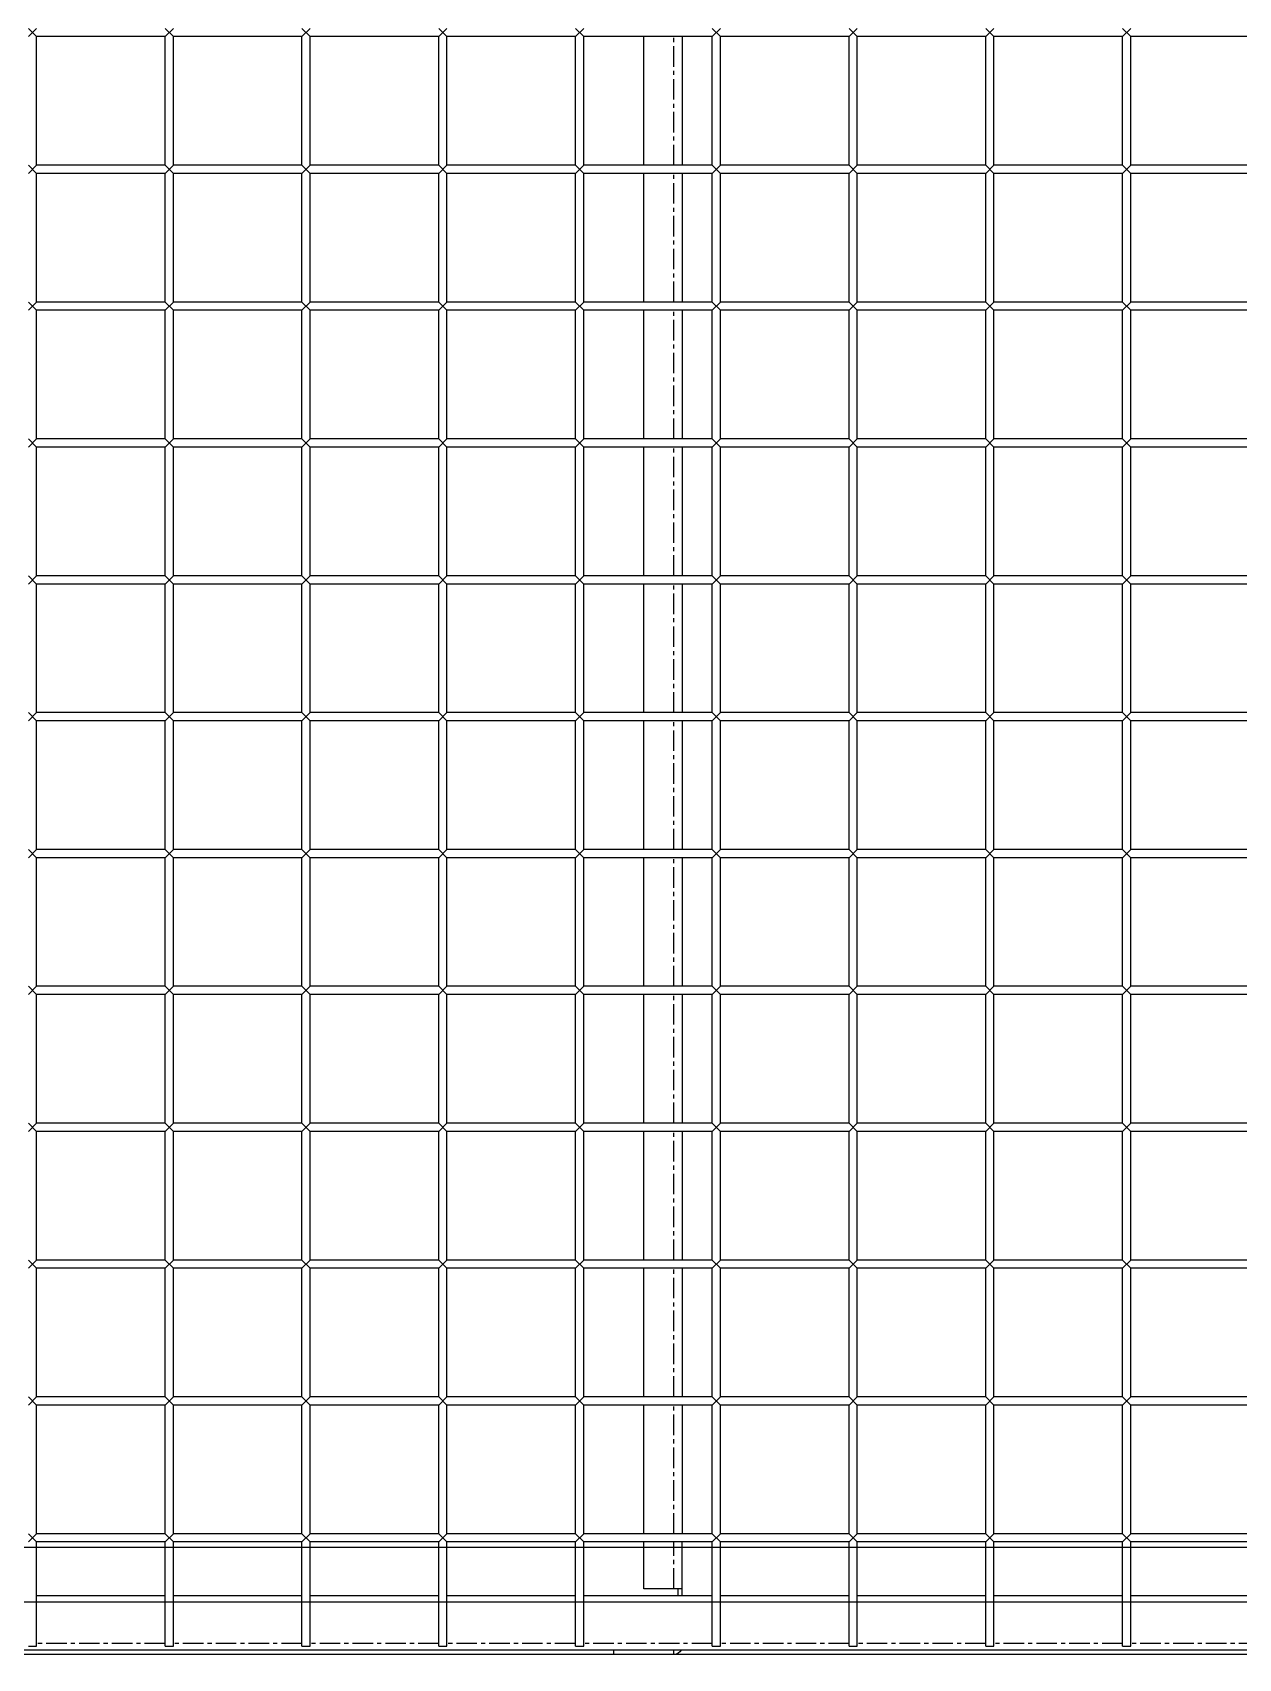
# Model space of a CAD drawing. Header units: millimetres. Extents: x -198529 to 244266, y -64 to 158464.
# Drawn here: x -163634 to -163193, y 106929 to 107524 of the extents above; entities that cross this region are included whole.
import ezdxf

# ---------------------------------------------------------------- set-up
doc = ezdxf.new("R2010")
doc.units = ezdxf.units.MM
doc.linetypes.add('CENTER', pattern=[12, 7.5, -1.5, 1.5, -1.5])
doc.layers.add('0-DCC', color=30, linetype='Continuous')
doc.layers.add('0-DCC-STRUC', color=180, linetype='Continuous')

# ---------------------------------------------------------------- blocks, each defined once
blk = doc.blocks.new('DCC2850x1800(右)')
at = {"color": 0, "linetype": 'Continuous'}
for p, q in [((63192.5, -73856.48), (63239.5, -73856.48)), ((63242.5, -73853.48), (63239.5, -73856.48)), ((63242.5, -73856.48), (63239.5, -73853.48)), ((63239.5, -73903.48), (63239.5, -73856.48)), ((63242.5, -73856.48), (63289.5, -73856.48)), ((63242.5, -73903.48), (63242.5, -73856.48)), ((63292.5, -73853.48), (63289.5, -73856.48)), ((63292.5, -73856.48), (63289.5, -73853.48)), ((63289.5, -73903.48), (63289.5, -73856.48)), ((63292.5, -73856.48), (63339.5, -73856.48)), ((63292.5, -73903.48), (63292.5, -73856.48)), ((63342.5, -73853.48), (63339.5, -73856.48)), ((63342.5, -73856.48), (63339.5, -73853.48)), ((63339.5, -73903.48), (63339.5, -73856.48)), ((63342.5, -73856.48), (63389.5, -73856.48)), ((63342.5, -73903.48), (63342.5, -73856.48)), ((63392.5, -73853.48), (63389.5, -73856.48)), ((63392.5, -73856.48), (63389.5, -73853.48)), ((63389.5, -73903.48), (63389.5, -73856.48)), ((63392.5, -73856.48), (63439.5, -73856.48)), ((63392.5, -73903.48), (63392.5, -73856.48)), ((63403.5, -73856.48), (63403.5, -73903.48)), ((63417.5, -73903.48), (63417.5, -73856.48)), ((63442.5, -73853.48), (63439.5, -73856.48)), ((63442.5, -73856.48), (63439.5, -73853.48)), ((63439.5, -73903.48), (63439.5, -73856.48)), ((63442.5, -73856.48), (63489.5, -73856.48)), ((63442.5, -73903.48), (63442.5, -73856.48)), ((63492.5, -73853.48), (63489.5, -73856.48)), ((63492.5, -73856.48), (63489.5, -73853.48)), ((63489.5, -73903.48), (63489.5, -73856.48)), ((63492.5, -73856.48), (63539.5, -73856.48)), ((63492.5, -73903.48), (63492.5, -73856.48)), ((63542.5, -73853.48), (63539.5, -73856.48)), ((63542.5, -73856.48), (63539.5, -73853.48)), ((63539.5, -73903.48), (63539.5, -73856.48)), ((63542.5, -73856.48), (63589.5, -73856.48)), ((63542.5, -73903.48), (63542.5, -73856.48)), ((63592.5, -73853.48), (63589.5, -73856.48)), ((63592.5, -73856.48), (63589.5, -73853.48)), ((63589.5, -73903.48), (63589.5, -73856.48)), ((63592.5, -73856.48), (63639.5, -73856.48)), ((63592.5, -73903.48), (63592.5, -73856.48)), ((63642.5, -73853.48), (63639.5, -73856.48)), ((63642.5, -73856.48), (63639.5, -73853.48)), ((63639.5, -73903.48), (63639.5, -73856.48)), ((63192.5, -73903.48), (63239.5, -73903.48)), ((63242.5, -73903.48), (63239.5, -73906.48)), ((63242.5, -73906.48), (63239.5, -73903.48)), ((63242.5, -73903.48), (63289.5, -73903.48)), ((63292.5, -73903.48), (63289.5, -73906.48)), ((63292.5, -73906.48), (63289.5, -73903.48)), ((63292.5, -73903.48), (63339.5, -73903.48)), ((63342.5, -73903.48), (63339.5, -73906.48)), ((63342.5, -73906.48), (63339.5, -73903.48)), ((63342.5, -73903.48), (63389.5, -73903.48)), ((63392.5, -73903.48), (63389.5, -73906.48)), ((63392.5, -73906.48), (63389.5, -73903.48)), ((63392.5, -73903.48), (63439.5, -73903.48)), ((63442.5, -73903.48), (63439.5, -73906.48)), ((63442.5, -73906.48), (63439.5, -73903.48)), ((63442.5, -73903.48), (63489.5, -73903.48)), ((63492.5, -73903.48), (63489.5, -73906.48)), ((63492.5, -73906.48), (63489.5, -73903.48)), ((63492.5, -73903.48), (63539.5, -73903.48)), ((63542.5, -73903.48), (63539.5, -73906.48)), ((63542.5, -73906.48), (63539.5, -73903.48)), ((63542.5, -73903.48), (63589.5, -73903.48)), ((63592.5, -73903.48), (63589.5, -73906.48)), ((63592.5, -73906.48), (63589.5, -73903.48)), ((63592.5, -73903.48), (63639.5, -73903.48)), ((63642.5, -73903.48), (63639.5, -73906.48)), ((63642.5, -73906.48), (63639.5, -73903.48)), ((63192.5, -73906.48), (63239.5, -73906.48)), ((63239.5, -73953.48), (63239.5, -73906.48)), ((63242.5, -73906.48), (63289.5, -73906.48)), ((63242.5, -73953.48), (63242.5, -73906.48)), ((63289.5, -73953.48), (63289.5, -73906.48)), ((63292.5, -73906.48), (63339.5, -73906.48)), ((63292.5, -73953.48), (63292.5, -73906.48)), ((63339.5, -73953.48), (63339.5, -73906.48)), ((63342.5, -73906.48), (63389.5, -73906.48)), ((63342.5, -73953.48), (63342.5, -73906.48)), ((63389.5, -73953.48), (63389.5, -73906.48)), ((63392.5, -73906.48), (63439.5, -73906.48)), ((63392.5, -73953.48), (63392.5, -73906.48)), ((63403.5, -73906.48), (63403.5, -73953.48)), ((63417.5, -73953.48), (63417.5, -73906.48)), ((63439.5, -73953.48), (63439.5, -73906.48)), ((63442.5, -73906.48), (63489.5, -73906.48)), ((63442.5, -73953.48), (63442.5, -73906.48)), ((63489.5, -73953.48), (63489.5, -73906.48)), ((63492.5, -73906.48), (63539.5, -73906.48)), ((63492.5, -73953.48), (63492.5, -73906.48)), ((63539.5, -73953.48), (63539.5, -73906.48)), ((63542.5, -73906.48), (63589.5, -73906.48)), ((63542.5, -73953.48), (63542.5, -73906.48)), ((63589.5, -73953.48), (63589.5, -73906.48)), ((63592.5, -73906.48), (63639.5, -73906.48)), ((63592.5, -73953.48), (63592.5, -73906.48)), ((63639.5, -73953.48), (63639.5, -73906.48)), ((63192.5, -73953.48), (63239.5, -73953.48)), ((63242.5, -73953.48), (63239.5, -73956.48)), ((63242.5, -73956.48), (63239.5, -73953.48)), ((63242.5, -73953.48), (63289.5, -73953.48)), ((63292.5, -73953.48), (63289.5, -73956.48)), ((63292.5, -73956.48), (63289.5, -73953.48)), ((63292.5, -73953.48), (63339.5, -73953.48)), ((63342.5, -73953.48), (63339.5, -73956.48)), ((63342.5, -73956.48), (63339.5, -73953.48)), ((63342.5, -73953.48), (63389.5, -73953.48)), ((63392.5, -73953.48), (63389.5, -73956.48)), ((63392.5, -73956.48), (63389.5, -73953.48)), ((63392.5, -73953.48), (63439.5, -73953.48)), ((63442.5, -73953.48), (63439.5, -73956.48)), ((63442.5, -73956.48), (63439.5, -73953.48)), ((63442.5, -73953.48), (63489.5, -73953.48)), ((63492.5, -73953.48), (63489.5, -73956.48)), ((63492.5, -73956.48), (63489.5, -73953.48)), ((63492.5, -73953.48), (63539.5, -73953.48)), ((63542.5, -73953.48), (63539.5, -73956.48)), ((63542.5, -73956.48), (63539.5, -73953.48)), ((63542.5, -73953.48), (63589.5, -73953.48)), ((63592.5, -73953.48), (63589.5, -73956.48)), ((63592.5, -73956.48), (63589.5, -73953.48)), ((63592.5, -73953.48), (63639.5, -73953.48)), ((63642.5, -73953.48), (63639.5, -73956.48)), ((63642.5, -73956.48), (63639.5, -73953.48)), ((63192.5, -73956.48), (63239.5, -73956.48)), ((63239.5, -74003.48), (63239.5, -73956.48)), ((63242.5, -73956.48), (63289.5, -73956.48)), ((63242.5, -74003.48), (63242.5, -73956.48)), ((63289.5, -74003.48), (63289.5, -73956.48)), ((63292.5, -73956.48), (63339.5, -73956.48)), ((63292.5, -74003.48), (63292.5, -73956.48)), ((63339.5, -74003.48), (63339.5, -73956.48)), ((63342.5, -73956.48), (63389.5, -73956.48)), ((63342.5, -74003.48), (63342.5, -73956.48)), ((63389.5, -74003.48), (63389.5, -73956.48)), ((63392.5, -73956.48), (63439.5, -73956.48)), ((63392.5, -74003.48), (63392.5, -73956.48)), ((63403.5, -73956.48), (63403.5, -74003.48)), ((63417.5, -74003.48), (63417.5, -73956.48)), ((63439.5, -74003.48), (63439.5, -73956.48)), ((63442.5, -73956.48), (63489.5, -73956.48)), ((63442.5, -74003.48), (63442.5, -73956.48)), ((63489.5, -74003.48), (63489.5, -73956.48)), ((63492.5, -73956.48), (63539.5, -73956.48)), ((63492.5, -74003.48), (63492.5, -73956.48)), ((63539.5, -74003.48), (63539.5, -73956.48)), ((63542.5, -73956.48), (63589.5, -73956.48)), ((63542.5, -74003.48), (63542.5, -73956.48)), ((63589.5, -74003.48), (63589.5, -73956.48)), ((63592.5, -73956.48), (63639.5, -73956.48)), ((63592.5, -74003.48), (63592.5, -73956.48)), ((63639.5, -74003.48), (63639.5, -73956.48)), ((63192.5, -74003.48), (63239.5, -74003.48)), ((63192.5, -74006.48), (63239.5, -74006.48)), ((63242.5, -74003.48), (63239.5, -74006.48)), ((63242.5, -74006.48), (63239.5, -74003.48)), ((63239.5, -74053.48), (63239.5, -74006.48)), ((63242.5, -74003.48), (63289.5, -74003.48)), ((63242.5, -74006.48), (63289.5, -74006.48)), ((63242.5, -74053.48), (63242.5, -74006.48)), ((63292.5, -74003.48), (63289.5, -74006.48)), ((63292.5, -74006.48), (63289.5, -74003.48)), ((63289.5, -74053.48), (63289.5, -74006.48)), ((63292.5, -74003.48), (63339.5, -74003.48)), ((63292.5, -74006.48), (63339.5, -74006.48)), ((63292.5, -74053.48), (63292.5, -74006.48)), ((63342.5, -74003.48), (63339.5, -74006.48)), ((63342.5, -74006.48), (63339.5, -74003.48)), ((63339.5, -74053.48), (63339.5, -74006.48)), ((63342.5, -74003.48), (63389.5, -74003.48)), ((63342.5, -74006.48), (63389.5, -74006.48)), ((63342.5, -74053.48), (63342.5, -74006.48)), ((63392.5, -74003.48), (63389.5, -74006.48)), ((63392.5, -74006.48), (63389.5, -74003.48)), ((63389.5, -74053.48), (63389.5, -74006.48)), ((63392.5, -74003.48), (63439.5, -74003.48)), ((63392.5, -74006.48), (63439.5, -74006.48)), ((63392.5, -74053.48), (63392.5, -74006.48)), ((63403.5, -74006.48), (63403.5, -74053.48)), ((63417.5, -74053.48), (63417.5, -74006.48)), ((63442.5, -74003.48), (63439.5, -74006.48)), ((63442.5, -74006.48), (63439.5, -74003.48)), ((63439.5, -74053.48), (63439.5, -74006.48)), ((63442.5, -74003.48), (63489.5, -74003.48)), ((63442.5, -74006.48), (63489.5, -74006.48)), ((63442.5, -74053.48), (63442.5, -74006.48)), ((63492.5, -74003.48), (63489.5, -74006.48)), ((63492.5, -74006.48), (63489.5, -74003.48)), ((63489.5, -74053.48), (63489.5, -74006.48)), ((63492.5, -74003.48), (63539.5, -74003.48)), ((63492.5, -74006.48), (63539.5, -74006.48)), ((63492.5, -74053.48), (63492.5, -74006.48)), ((63542.5, -74003.48), (63539.5, -74006.48)), ((63542.5, -74006.48), (63539.5, -74003.48)), ((63539.5, -74053.48), (63539.5, -74006.48)), ((63542.5, -74003.48), (63589.5, -74003.48)), ((63542.5, -74006.48), (63589.5, -74006.48)), ((63542.5, -74053.48), (63542.5, -74006.48)), ((63592.5, -74003.48), (63589.5, -74006.48)), ((63592.5, -74006.48), (63589.5, -74003.48)), ((63589.5, -74053.48), (63589.5, -74006.48)), ((63592.5, -74003.48), (63639.5, -74003.48)), ((63592.5, -74006.48), (63639.5, -74006.48)), ((63592.5, -74053.48), (63592.5, -74006.48)), ((63642.5, -74003.48), (63639.5, -74006.48)), ((63642.5, -74006.48), (63639.5, -74003.48)), ((63639.5, -74053.48), (63639.5, -74006.48)), ((63192.5, -74053.48), (63239.5, -74053.48)), ((63242.5, -74053.48), (63239.5, -74056.48)), ((63242.5, -74056.48), (63239.5, -74053.48)), ((63242.5, -74053.48), (63289.5, -74053.48)), ((63292.5, -74053.48), (63289.5, -74056.48)), ((63292.5, -74056.48), (63289.5, -74053.48)), ((63292.5, -74053.48), (63339.5, -74053.48)), ((63342.5, -74053.48), (63339.5, -74056.48)), ((63342.5, -74056.48), (63339.5, -74053.48)), ((63342.5, -74053.48), (63389.5, -74053.48)), ((63392.5, -74053.48), (63389.5, -74056.48)), ((63392.5, -74056.48), (63389.5, -74053.48)), ((63392.5, -74053.48), (63439.5, -74053.48)), ((63442.5, -74053.48), (63439.5, -74056.48)), ((63442.5, -74056.48), (63439.5, -74053.48)), ((63442.5, -74053.48), (63489.5, -74053.48)), ((63492.5, -74053.48), (63489.5, -74056.48)), ((63492.5, -74056.48), (63489.5, -74053.48)), ((63492.5, -74053.48), (63539.5, -74053.48)), ((63542.5, -74053.48), (63539.5, -74056.48)), ((63542.5, -74056.48), (63539.5, -74053.48)), ((63542.5, -74053.48), (63589.5, -74053.48)), ((63592.5, -74053.48), (63589.5, -74056.48)), ((63592.5, -74056.48), (63589.5, -74053.48)), ((63592.5, -74053.48), (63639.5, -74053.48)), ((63642.5, -74053.48), (63639.5, -74056.48)), ((63642.5, -74056.48), (63639.5, -74053.48)), ((63192.5, -74056.48), (63239.5, -74056.48)), ((63239.5, -74103.48), (63239.5, -74056.48)), ((63242.5, -74056.48), (63289.5, -74056.48)), ((63242.5, -74103.48), (63242.5, -74056.48)), ((63289.5, -74103.48), (63289.5, -74056.48)), ((63292.5, -74056.48), (63339.5, -74056.48)), ((63292.5, -74103.48), (63292.5, -74056.48)), ((63339.5, -74103.48), (63339.5, -74056.48)), ((63342.5, -74056.48), (63389.5, -74056.48)), ((63342.5, -74103.48), (63342.5, -74056.48)), ((63389.5, -74103.48), (63389.5, -74056.48)), ((63392.5, -74056.48), (63439.5, -74056.48)), ((63392.5, -74103.48), (63392.5, -74056.48)), ((63403.5, -74056.48), (63403.5, -74103.48)), ((63417.5, -74103.48), (63417.5, -74056.48)), ((63439.5, -74103.48), (63439.5, -74056.48)), ((63442.5, -74056.48), (63489.5, -74056.48)), ((63442.5, -74103.48), (63442.5, -74056.48)), ((63489.5, -74103.48), (63489.5, -74056.48)), ((63492.5, -74056.48), (63539.5, -74056.48)), ((63492.5, -74103.48), (63492.5, -74056.48)), ((63539.5, -74103.48), (63539.5, -74056.48)), ((63542.5, -74056.48), (63589.5, -74056.48)), ((63542.5, -74103.48), (63542.5, -74056.48)), ((63589.5, -74103.48), (63589.5, -74056.48)), ((63592.5, -74056.48), (63639.5, -74056.48)), ((63592.5, -74103.48), (63592.5, -74056.48)), ((63639.5, -74103.48), (63639.5, -74056.48)), ((63192.5, -74103.48), (63239.5, -74103.48)), ((63192.5, -74106.48), (63239.5, -74106.48)), ((63242.5, -74103.48), (63239.5, -74106.48)), ((63242.5, -74106.48), (63239.5, -74103.48)), ((63239.5, -74153.48), (63239.5, -74106.48)), ((63242.5, -74103.48), (63289.5, -74103.48)), ((63242.5, -74106.48), (63289.5, -74106.48)), ((63242.5, -74153.48), (63242.5, -74106.48)), ((63292.5, -74103.48), (63289.5, -74106.48)), ((63292.5, -74106.48), (63289.5, -74103.48)), ((63289.5, -74153.48), (63289.5, -74106.48)), ((63292.5, -74103.48), (63339.5, -74103.48)), ((63292.5, -74106.48), (63339.5, -74106.48)), ((63292.5, -74153.48), (63292.5, -74106.48)), ((63342.5, -74103.48), (63339.5, -74106.48)), ((63342.5, -74106.48), (63339.5, -74103.48)), ((63339.5, -74153.48), (63339.5, -74106.48)), ((63342.5, -74103.48), (63389.5, -74103.48)), ((63342.5, -74106.48), (63389.5, -74106.48)), ((63342.5, -74153.48), (63342.5, -74106.48)), ((63392.5, -74103.48), (63389.5, -74106.48)), ((63392.5, -74106.48), (63389.5, -74103.48)), ((63389.5, -74153.48), (63389.5, -74106.48)), ((63392.5, -74103.48), (63439.5, -74103.48)), ((63392.5, -74106.48), (63439.5, -74106.48)), ((63392.5, -74153.48), (63392.5, -74106.48)), ((63403.5, -74106.48), (63403.5, -74153.48)), ((63417.5, -74153.48), (63417.5, -74106.48)), ((63442.5, -74103.48), (63439.5, -74106.48)), ((63442.5, -74106.48), (63439.5, -74103.48)), ((63439.5, -74153.48), (63439.5, -74106.48)), ((63442.5, -74103.48), (63489.5, -74103.48)), ((63442.5, -74106.48), (63489.5, -74106.48)), ((63442.5, -74153.48), (63442.5, -74106.48)), ((63492.5, -74103.48), (63489.5, -74106.48)), ((63492.5, -74106.48), (63489.5, -74103.48)), ((63489.5, -74153.48), (63489.5, -74106.48)), ((63492.5, -74103.48), (63539.5, -74103.48)), ((63492.5, -74106.48), (63539.5, -74106.48)), ((63492.5, -74153.48), (63492.5, -74106.48)), ((63542.5, -74103.48), (63539.5, -74106.48)), ((63542.5, -74106.48), (63539.5, -74103.48)), ((63539.5, -74153.48), (63539.5, -74106.48)), ((63542.5, -74103.48), (63589.5, -74103.48)), ((63542.5, -74106.48), (63589.5, -74106.48)), ((63542.5, -74153.48), (63542.5, -74106.48)), ((63592.5, -74103.48), (63589.5, -74106.48)), ((63592.5, -74106.48), (63589.5, -74103.48)), ((63589.5, -74153.48), (63589.5, -74106.48)), ((63592.5, -74103.48), (63639.5, -74103.48)), ((63592.5, -74106.48), (63639.5, -74106.48)), ((63592.5, -74153.48), (63592.5, -74106.48)), ((63642.5, -74103.48), (63639.5, -74106.48)), ((63642.5, -74106.48), (63639.5, -74103.48)), ((63639.5, -74153.48), (63639.5, -74106.48)), ((63192.5, -74153.48), (63239.5, -74153.48)), ((63242.5, -74153.48), (63239.5, -74156.48)), ((63242.5, -74156.48), (63239.5, -74153.48)), ((63242.5, -74153.48), (63289.5, -74153.48)), ((63292.5, -74153.48), (63289.5, -74156.48)), ((63292.5, -74156.48), (63289.5, -74153.48)), ((63292.5, -74153.48), (63339.5, -74153.48)), ((63342.5, -74153.48), (63339.5, -74156.48)), ((63342.5, -74156.48), (63339.5, -74153.48)), ((63342.5, -74153.48), (63389.5, -74153.48)), ((63392.5, -74153.48), (63389.5, -74156.48)), ((63392.5, -74156.48), (63389.5, -74153.48)), ((63392.5, -74153.48), (63439.5, -74153.48)), ((63442.5, -74153.48), (63439.5, -74156.48)), ((63442.5, -74156.48), (63439.5, -74153.48)), ((63442.5, -74153.48), (63489.5, -74153.48)), ((63492.5, -74153.48), (63489.5, -74156.48)), ((63492.5, -74156.48), (63489.5, -74153.48)), ((63492.5, -74153.48), (63539.5, -74153.48)), ((63542.5, -74153.48), (63539.5, -74156.48)), ((63542.5, -74156.48), (63539.5, -74153.48)), ((63542.5, -74153.48), (63589.5, -74153.48)), ((63592.5, -74153.48), (63589.5, -74156.48)), ((63592.5, -74156.48), (63589.5, -74153.48)), ((63592.5, -74153.48), (63639.5, -74153.48)), ((63642.5, -74153.48), (63639.5, -74156.48)), ((63642.5, -74156.48), (63639.5, -74153.48)), ((63192.5, -74156.48), (63239.5, -74156.48)), ((63239.5, -74203.48), (63239.5, -74156.48)), ((63242.5, -74156.48), (63289.5, -74156.48)), ((63242.5, -74203.48), (63242.5, -74156.48)), ((63289.5, -74203.48), (63289.5, -74156.48)), ((63292.5, -74156.48), (63339.5, -74156.48)), ((63292.5, -74203.48), (63292.5, -74156.48)), ((63339.5, -74203.48), (63339.5, -74156.48)), ((63342.5, -74156.48), (63389.5, -74156.48)), ((63342.5, -74203.48), (63342.5, -74156.48)), ((63389.5, -74203.48), (63389.5, -74156.48)), ((63392.5, -74156.48), (63439.5, -74156.48)), ((63392.5, -74203.48), (63392.5, -74156.48)), ((63403.5, -74156.48), (63403.5, -74203.48)), ((63417.5, -74203.48), (63417.5, -74156.48)), ((63439.5, -74203.48), (63439.5, -74156.48)), ((63442.5, -74156.48), (63489.5, -74156.48)), ((63442.5, -74203.48), (63442.5, -74156.48)), ((63489.5, -74203.48), (63489.5, -74156.48)), ((63492.5, -74156.48), (63539.5, -74156.48)), ((63492.5, -74203.48), (63492.5, -74156.48)), ((63539.5, -74203.48), (63539.5, -74156.48)), ((63542.5, -74156.48), (63589.5, -74156.48)), ((63542.5, -74203.48), (63542.5, -74156.48)), ((63589.5, -74203.48), (63589.5, -74156.48)), ((63592.5, -74156.48), (63639.5, -74156.48)), ((63592.5, -74203.48), (63592.5, -74156.48)), ((63639.5, -74203.48), (63639.5, -74156.48)), ((63192.5, -74203.48), (63239.5, -74203.48)), ((63192.5, -74206.48), (63239.5, -74206.48)), ((63242.5, -74203.48), (63239.5, -74206.48)), ((63242.5, -74206.48), (63239.5, -74203.48)), ((63239.5, -74253.48), (63239.5, -74206.48)), ((63242.5, -74203.48), (63289.5, -74203.48)), ((63242.5, -74206.48), (63289.5, -74206.48)), ((63242.5, -74253.48), (63242.5, -74206.48)), ((63292.5, -74203.48), (63289.5, -74206.48)), ((63292.5, -74206.48), (63289.5, -74203.48)), ((63289.5, -74253.48), (63289.5, -74206.48)), ((63292.5, -74203.48), (63339.5, -74203.48)), ((63292.5, -74206.48), (63339.5, -74206.48)), ((63292.5, -74253.48), (63292.5, -74206.48)), ((63342.5, -74203.48), (63339.5, -74206.48)), ((63342.5, -74206.48), (63339.5, -74203.48)), ((63339.5, -74253.48), (63339.5, -74206.48)), ((63342.5, -74203.48), (63389.5, -74203.48)), ((63342.5, -74206.48), (63389.5, -74206.48)), ((63342.5, -74253.48), (63342.5, -74206.48)), ((63392.5, -74203.48), (63389.5, -74206.48)), ((63392.5, -74206.48), (63389.5, -74203.48)), ((63389.5, -74253.48), (63389.5, -74206.48)), ((63392.5, -74203.48), (63439.5, -74203.48)), ((63392.5, -74206.48), (63439.5, -74206.48)), ((63392.5, -74253.48), (63392.5, -74206.48)), ((63403.5, -74206.48), (63403.5, -74253.48)), ((63417.5, -74253.48), (63417.5, -74206.48)), ((63442.5, -74203.48), (63439.5, -74206.48)), ((63442.5, -74206.48), (63439.5, -74203.48)), ((63439.5, -74253.48), (63439.5, -74206.48)), ((63442.5, -74203.48), (63489.5, -74203.48)), ((63442.5, -74206.48), (63489.5, -74206.48)), ((63442.5, -74253.48), (63442.5, -74206.48)), ((63492.5, -74203.48), (63489.5, -74206.48)), ((63492.5, -74206.48), (63489.5, -74203.48)), ((63489.5, -74253.48), (63489.5, -74206.48)), ((63492.5, -74203.48), (63539.5, -74203.48)), ((63492.5, -74206.48), (63539.5, -74206.48)), ((63492.5, -74253.48), (63492.5, -74206.48)), ((63542.5, -74203.48), (63539.5, -74206.48)), ((63542.5, -74206.48), (63539.5, -74203.48)), ((63539.5, -74253.48), (63539.5, -74206.48)), ((63542.5, -74203.48), (63589.5, -74203.48)), ((63542.5, -74206.48), (63589.5, -74206.48)), ((63542.5, -74253.48), (63542.5, -74206.48)), ((63592.5, -74203.48), (63589.5, -74206.48)), ((63592.5, -74206.48), (63589.5, -74203.48)), ((63589.5, -74253.48), (63589.5, -74206.48)), ((63592.5, -74203.48), (63639.5, -74203.48)), ((63592.5, -74206.48), (63639.5, -74206.48)), ((63592.5, -74253.48), (63592.5, -74206.48)), ((63642.5, -74203.48), (63639.5, -74206.48)), ((63642.5, -74206.48), (63639.5, -74203.48)), ((63639.5, -74253.48), (63639.5, -74206.48)), ((63192.5, -74253.48), (63239.5, -74253.48)), ((63192.5, -74256.48), (63239.5, -74256.48)), ((63242.5, -74253.48), (63239.5, -74256.48)), ((63242.5, -74256.48), (63239.5, -74253.48)), ((63239.5, -74303.48), (63239.5, -74256.48)), ((63242.5, -74253.48), (63289.5, -74253.48)), ((63242.5, -74256.48), (63289.5, -74256.48)), ((63242.5, -74303.48), (63242.5, -74256.48)), ((63292.5, -74253.48), (63289.5, -74256.48)), ((63292.5, -74256.48), (63289.5, -74253.48)), ((63289.5, -74303.48), (63289.5, -74256.48)), ((63292.5, -74253.48), (63339.5, -74253.48)), ((63292.5, -74256.48), (63339.5, -74256.48)), ((63292.5, -74303.48), (63292.5, -74256.48)), ((63342.5, -74253.48), (63339.5, -74256.48)), ((63342.5, -74256.48), (63339.5, -74253.48)), ((63339.5, -74303.48), (63339.5, -74256.48)), ((63342.5, -74253.48), (63389.5, -74253.48)), ((63342.5, -74256.48), (63389.5, -74256.48)), ((63342.5, -74303.48), (63342.5, -74256.48)), ((63392.5, -74253.48), (63389.5, -74256.48)), ((63392.5, -74256.48), (63389.5, -74253.48)), ((63389.5, -74303.48), (63389.5, -74256.48)), ((63392.5, -74253.48), (63439.5, -74253.48)), ((63392.5, -74256.48), (63439.5, -74256.48)), ((63392.5, -74303.48), (63392.5, -74256.48)), ((63403.5, -74256.48), (63403.5, -74303.48)), ((63417.5, -74303.48), (63417.5, -74256.48)), ((63442.5, -74253.48), (63439.5, -74256.48)), ((63442.5, -74256.48), (63439.5, -74253.48)), ((63439.5, -74303.48), (63439.5, -74256.48)), ((63442.5, -74253.48), (63489.5, -74253.48)), ((63442.5, -74256.48), (63489.5, -74256.48)), ((63442.5, -74303.48), (63442.5, -74256.48)), ((63492.5, -74253.48), (63489.5, -74256.48)), ((63492.5, -74256.48), (63489.5, -74253.48)), ((63489.5, -74303.48), (63489.5, -74256.48)), ((63492.5, -74253.48), (63539.5, -74253.48)), ((63492.5, -74256.48), (63539.5, -74256.48)), ((63492.5, -74303.48), (63492.5, -74256.48)), ((63542.5, -74253.48), (63539.5, -74256.48)), ((63542.5, -74256.48), (63539.5, -74253.48)), ((63539.5, -74303.48), (63539.5, -74256.48)), ((63542.5, -74253.48), (63589.5, -74253.48)), ((63542.5, -74256.48), (63589.5, -74256.48)), ((63542.5, -74303.48), (63542.5, -74256.48)), ((63592.5, -74253.48), (63589.5, -74256.48)), ((63592.5, -74256.48), (63589.5, -74253.48)), ((63589.5, -74303.48), (63589.5, -74256.48)), ((63592.5, -74253.48), (63639.5, -74253.48)), ((63592.5, -74256.48), (63639.5, -74256.48)), ((63592.5, -74303.48), (63592.5, -74256.48)), ((63642.5, -74253.48), (63639.5, -74256.48)), ((63642.5, -74256.48), (63639.5, -74253.48)), ((63639.5, -74303.48), (63639.5, -74256.48)), ((63192.5, -74303.48), (63239.5, -74303.48)), ((63242.5, -74303.48), (63239.5, -74306.48)), ((63242.5, -74306.48), (63239.5, -74303.48)), ((63242.5, -74303.48), (63289.5, -74303.48)), ((63292.5, -74303.48), (63289.5, -74306.48)), ((63292.5, -74306.48), (63289.5, -74303.48)), ((63292.5, -74303.48), (63339.5, -74303.48)), ((63342.5, -74303.48), (63339.5, -74306.48)), ((63342.5, -74306.48), (63339.5, -74303.48)), ((63342.5, -74303.48), (63389.5, -74303.48)), ((63392.5, -74303.48), (63389.5, -74306.48)), ((63392.5, -74306.48), (63389.5, -74303.48)), ((63392.5, -74303.48), (63439.5, -74303.48)), ((63442.5, -74303.48), (63439.5, -74306.48)), ((63442.5, -74306.48), (63439.5, -74303.48)), ((63442.5, -74303.48), (63489.5, -74303.48)), ((63492.5, -74303.48), (63489.5, -74306.48)), ((63492.5, -74306.48), (63489.5, -74303.48)), ((63492.5, -74303.48), (63539.5, -74303.48)), ((63542.5, -74303.48), (63539.5, -74306.48)), ((63542.5, -74306.48), (63539.5, -74303.48)), ((63542.5, -74303.48), (63589.5, -74303.48)), ((63592.5, -74303.48), (63589.5, -74306.48)), ((63592.5, -74306.48), (63589.5, -74303.48)), ((63592.5, -74303.48), (63639.5, -74303.48)), ((63642.5, -74303.48), (63639.5, -74306.48)), ((63642.5, -74306.48), (63639.5, -74303.48)), ((63192.5, -74306.48), (63239.5, -74306.48)), ((63239.5, -74353.48), (63239.5, -74306.48)), ((63242.5, -74306.48), (63289.5, -74306.48)), ((63242.5, -74353.48), (63242.5, -74306.48)), ((63289.5, -74353.48), (63289.5, -74306.48)), ((63292.5, -74306.48), (63339.5, -74306.48)), ((63292.5, -74353.48), (63292.5, -74306.48)), ((63339.5, -74353.48), (63339.5, -74306.48)), ((63342.5, -74306.48), (63389.5, -74306.48)), ((63342.5, -74353.48), (63342.5, -74306.48)), ((63389.5, -74353.48), (63389.5, -74306.48)), ((63392.5, -74306.48), (63439.5, -74306.48)), ((63392.5, -74353.48), (63392.5, -74306.48)), ((63403.5, -74306.48), (63403.5, -74353.48)), ((63417.5, -74353.48), (63417.5, -74306.48)), ((63439.5, -74353.48), (63439.5, -74306.48)), ((63442.5, -74306.48), (63489.5, -74306.48)), ((63442.5, -74353.48), (63442.5, -74306.48)), ((63489.5, -74353.48), (63489.5, -74306.48)), ((63492.5, -74306.48), (63539.5, -74306.48)), ((63492.5, -74353.48), (63492.5, -74306.48)), ((63539.5, -74353.48), (63539.5, -74306.48)), ((63542.5, -74306.48), (63589.5, -74306.48)), ((63542.5, -74353.48), (63542.5, -74306.48)), ((63589.5, -74353.48), (63589.5, -74306.48)), ((63592.5, -74306.48), (63639.5, -74306.48)), ((63592.5, -74353.48), (63592.5, -74306.48)), ((63639.5, -74353.48), (63639.5, -74306.48)), ((63192.5, -74353.48), (63239.5, -74353.48)), ((63192.5, -74356.48), (63239.5, -74356.48)), ((63242.5, -74353.48), (63239.5, -74356.48)), ((63242.5, -74356.48), (63239.5, -74353.48)), ((63239.5, -74403.48), (63239.5, -74356.48)), ((63242.5, -74353.48), (63289.5, -74353.48)), ((63242.5, -74356.48), (63289.5, -74356.48)), ((63242.5, -74403.48), (63242.5, -74356.48)), ((63292.5, -74353.48), (63289.5, -74356.48)), ((63292.5, -74356.48), (63289.5, -74353.48)), ((63289.5, -74403.48), (63289.5, -74356.48)), ((63292.5, -74353.48), (63339.5, -74353.48)), ((63292.5, -74356.48), (63339.5, -74356.48)), ((63292.5, -74403.48), (63292.5, -74356.48)), ((63342.5, -74353.48), (63339.5, -74356.48)), ((63342.5, -74356.48), (63339.5, -74353.48)), ((63339.5, -74403.48), (63339.5, -74356.48)), ((63342.5, -74353.48), (63389.5, -74353.48)), ((63342.5, -74356.48), (63389.5, -74356.48)), ((63342.5, -74403.48), (63342.5, -74356.48)), ((63392.5, -74353.48), (63389.5, -74356.48)), ((63392.5, -74356.48), (63389.5, -74353.48)), ((63389.5, -74403.48), (63389.5, -74356.48)), ((63392.5, -74353.48), (63439.5, -74353.48)), ((63392.5, -74356.48), (63439.5, -74356.48)), ((63392.5, -74403.48), (63392.5, -74356.48)), ((63403.5, -74356.48), (63403.5, -74403.48)), ((63417.5, -74403.48), (63417.5, -74356.48)), ((63442.5, -74353.48), (63439.5, -74356.48)), ((63442.5, -74356.48), (63439.5, -74353.48)), ((63439.5, -74403.48), (63439.5, -74356.48)), ((63442.5, -74353.48), (63489.5, -74353.48)), ((63442.5, -74356.48), (63489.5, -74356.48)), ((63442.5, -74403.48), (63442.5, -74356.48)), ((63492.5, -74353.48), (63489.5, -74356.48)), ((63492.5, -74356.48), (63489.5, -74353.48)), ((63489.5, -74403.48), (63489.5, -74356.48)), ((63492.5, -74353.48), (63539.5, -74353.48)), ((63492.5, -74356.48), (63539.5, -74356.48)), ((63492.5, -74403.48), (63492.5, -74356.48)), ((63542.5, -74353.48), (63539.5, -74356.48)), ((63542.5, -74356.48), (63539.5, -74353.48)), ((63539.5, -74403.48), (63539.5, -74356.48)), ((63542.5, -74353.48), (63589.5, -74353.48)), ((63542.5, -74356.48), (63589.5, -74356.48)), ((63542.5, -74403.48), (63542.5, -74356.48)), ((63592.5, -74353.48), (63589.5, -74356.48)), ((63592.5, -74356.48), (63589.5, -74353.48)), ((63589.5, -74403.48), (63589.5, -74356.48)), ((63592.5, -74353.48), (63639.5, -74353.48)), ((63592.5, -74356.48), (63639.5, -74356.48)), ((63592.5, -74403.48), (63592.5, -74356.48)), ((63642.5, -74353.48), (63639.5, -74356.48)), ((63642.5, -74356.48), (63639.5, -74353.48)), ((63639.5, -74403.48), (63639.5, -74356.48)), ((63192.5, -74403.48), (63239.5, -74403.48)), ((63242.5, -74403.48), (63239.5, -74406.48)), ((63242.5, -74406.48), (63239.5, -74403.48)), ((63242.5, -74403.48), (63289.5, -74403.48)), ((63292.5, -74403.48), (63289.5, -74406.48)), ((63292.5, -74406.48), (63289.5, -74403.48)), ((63292.5, -74403.48), (63339.5, -74403.48)), ((63342.5, -74403.48), (63339.5, -74406.48)), ((63342.5, -74406.48), (63339.5, -74403.48)), ((63342.5, -74403.48), (63389.5, -74403.48)), ((63392.5, -74403.48), (63389.5, -74406.48)), ((63392.5, -74406.48), (63389.5, -74403.48)), ((63392.5, -74403.48), (63439.5, -74403.48)), ((63442.5, -74403.48), (63439.5, -74406.48)), ((63442.5, -74406.48), (63439.5, -74403.48)), ((63442.5, -74403.48), (63489.5, -74403.48)), ((63492.5, -74403.48), (63489.5, -74406.48)), ((63492.5, -74406.48), (63489.5, -74403.48)), ((63492.5, -74403.48), (63539.5, -74403.48)), ((63542.5, -74403.48), (63539.5, -74406.48)), ((63542.5, -74406.48), (63539.5, -74403.48)), ((63542.5, -74403.48), (63589.5, -74403.48)), ((63592.5, -74403.48), (63589.5, -74406.48)), ((63592.5, -74406.48), (63589.5, -74403.48)), ((63592.5, -74403.48), (63639.5, -74403.48)), ((63642.5, -74403.48), (63639.5, -74406.48)), ((63642.5, -74406.48), (63639.5, -74403.48)), ((63192.5, -74406.48), (63239.5, -74406.48)), ((63239.5, -74444.58), (63239.5, -74406.48)), ((63242.5, -74406.48), (63289.5, -74406.48)), ((63242.5, -74444.58), (63242.5, -74406.48)), ((63289.5, -74444.58), (63289.5, -74406.48)), ((63292.5, -74406.48), (63339.5, -74406.48)), ((63292.5, -74444.58), (63292.5, -74406.48)), ((63339.5, -74444.58), (63339.5, -74406.48)), ((63342.5, -74406.48), (63389.5, -74406.48)), ((63342.5, -74444.58), (63342.5, -74406.48)), ((63389.5, -74444.58), (63389.5, -74406.48)), ((63392.5, -74406.48), (63439.5, -74406.48)), ((63392.5, -74444.58), (63392.5, -74406.48)), ((63403.5, -74426.08), (63403.5, -74406.48)), ((63417.5, -74423.58), (63417.5, -74406.48)), ((63439.5, -74444.58), (63439.5, -74406.48)), ((63442.5, -74406.48), (63489.5, -74406.48)), ((63442.5, -74444.58), (63442.5, -74406.48)), ((63489.5, -74444.58), (63489.5, -74406.48)), ((63492.5, -74406.48), (63539.5, -74406.48)), ((63492.5, -74444.58), (63492.5, -74406.48)), ((63539.5, -74444.58), (63539.5, -74406.48)), ((63542.5, -74406.48), (63589.5, -74406.48)), ((63542.5, -74444.58), (63542.5, -74406.48)), ((63589.5, -74444.58), (63589.5, -74406.48)), ((63592.5, -74406.48), (63639.5, -74406.48)), ((63592.5, -74444.58), (63592.5, -74406.48)), ((63639.5, -74444.58), (63639.5, -74406.48)), ((63239.5, -74426.08), (63192.5, -74426.08)), ((63289.5, -74426.08), (63242.5, -74426.08)), ((63339.5, -74426.08), (63292.5, -74426.08)), ((63389.5, -74426.08), (63342.5, -74426.08)), ((63439.5, -74426.08), (63392.5, -74426.08)), ((63403.5, -74423.58), (63417.5, -74423.58)), ((63405, -74426.08), (63405, -74423.58)), ((63489.5, -74426.08), (63442.5, -74426.08)), ((63539.5, -74426.08), (63492.5, -74426.08)), ((63589.5, -74426.08), (63542.5, -74426.08)), ((63639.5, -74426.08), (63592.5, -74426.08)), ((62966, -74446.08), (65616, -74446.08)), ((63242.5, -74444.58), (63239.5, -74444.58)), ((63292.5, -74444.58), (63289.5, -74444.58)), ((63342.5, -74444.58), (63339.5, -74444.58)), ((63392.5, -74444.58), (63389.5, -74444.58)), ((63428.5, -74447.58), (63428.5, -74446.08)), ((63442.5, -74444.58), (63439.5, -74444.58)), ((63492.5, -74444.58), (63489.5, -74444.58)), ((63542.5, -74444.58), (63539.5, -74444.58)), ((63592.5, -74444.58), (63589.5, -74444.58)), ((63642.5, -74444.58), (63639.5, -74444.58)), ((62966, -74447.58), (65613, -74447.58))]:
    blk.add_line(p, q, dxfattribs=at)
at = {"color": 0, "linetype": 'CENTER'}
for p, q in [((63406.5, -73903.48), (63406.5, -73856.48)), ((63406.5, -73953.48), (63406.5, -73906.48)), ((63406.5, -74003.48), (63406.5, -73956.48)), ((63406.5, -74053.48), (63406.5, -74006.48)), ((63406.5, -74103.48), (63406.5, -74056.48)), ((63406.5, -74153.48), (63406.5, -74106.48)), ((63406.5, -74203.48), (63406.5, -74156.48)), ((63406.5, -74253.48), (63406.5, -74206.48)), ((63406.5, -74303.48), (63406.5, -74256.48)), ((63406.5, -74353.48), (63406.5, -74306.48)), ((63406.5, -74403.48), (63406.5, -74356.48)), ((63406.5, -74423.58), (63406.5, -74406.48)), ((63192.5, -74443.58), (63239.5, -74443.58)), ((63242.5, -74443.58), (63289.5, -74443.58)), ((63292.5, -74443.58), (63339.5, -74443.58)), ((63342.5, -74443.58), (63389.5, -74443.58)), ((63392.5, -74443.58), (63439.5, -74443.58)), ((63406.5, -74447.58), (63406.5, -74446.08)), ((63442.5, -74443.58), (63489.5, -74443.58)), ((63492.5, -74443.58), (63539.5, -74443.58)), ((63542.5, -74443.58), (63589.5, -74443.58)), ((63592.5, -74443.58), (63639.5, -74443.58))]:
    blk.add_line(p, q, dxfattribs=at)
at = {"color": 0, "linetype": 'Continuous'}
blk.add_arc((63406.5, -74444.58), 3, 210, 270, dxfattribs=at)

msp = doc.modelspace()

# ---------------------------------------------------------------- linework, layer by layer
at = {"layer": '0-DCC-STRUC'}
for points in [[(-165695.78, 106820.01), (-162995.77, 106820.01), (-162995.77, 106970.01), (-165695.78, 106970.01)], [(-165695.78, 106840.01), (-162995.77, 106840.01), (-162995.77, 106950.01), (-165695.78, 106950.01)]]:
    msp.add_lwpolyline(points, close=True, dxfattribs=at)

# ---------------------------------------------------------------- block references
at = {"layer": '0-DCC', "xscale": -1}
msp.add_blockref('DCC2850x1800(右)', (-99992.77, 181378.49), dxfattribs=at)

doc.saveas('drawing.dxf')
